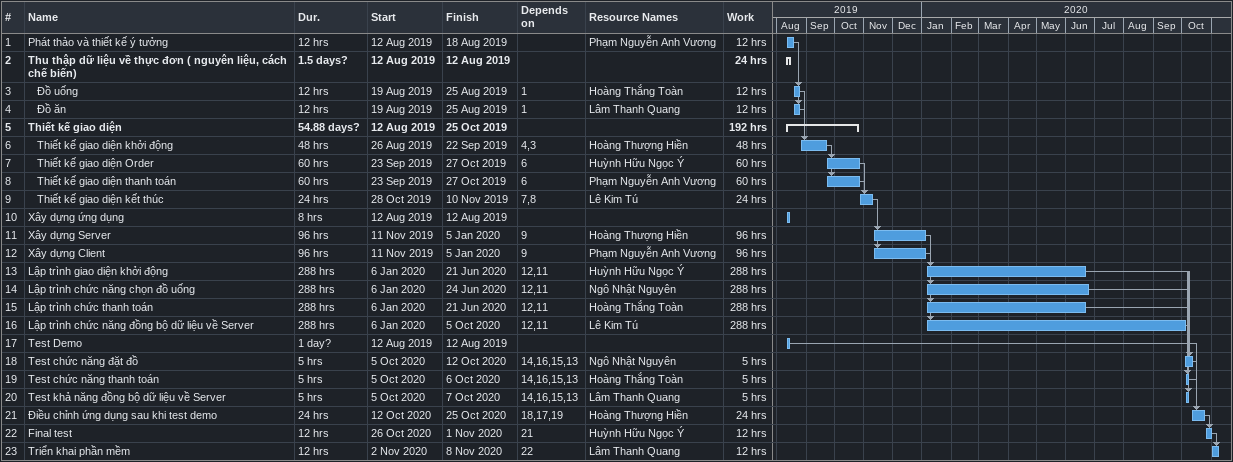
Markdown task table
| ID | Level | Task | Duration | Start | Finish | Predecessors | Resources | Work (h) |
|---|---|---|---|---|---|---|---|---|
| 1 | 1 | Phát thảo và thiết kế ý tưởng | 12h | 2019-08-12 | 2019-08-18 |  | Phạm Nguyễn Anh Vương | 12 |
| 2 | 1 | **Thu thập dữ liệu về thực đơn ( nguyên liệu, cách chế biến)** | 1.5d? | 2019-08-12 | 2019-08-12 |  |  | 24 |
| 3 | 2 | Đồ uống | 12h | 2019-08-19 | 2019-08-25 | 1 | Hoàng Thắng Toàn | 12 |
| 4 | 2 | Đồ ăn | 12h | 2019-08-19 | 2019-08-25 | 1 | Lâm Thanh Quang | 12 |
| 5 | 1 | **Thiết kế giao diện** | 54.88d? | 2019-08-12 | 2019-10-25 |  |  | 192 |
| 6 | 2 | Thiết kế giao diện khởi động | 48h | 2019-08-26 | 2019-09-22 | 4, 3 | Hoàng Thượng Hiền | 48 |
| 7 | 2 | Thiết kế giao diện Order | 60h | 2019-09-23 | 2019-10-27 | 6 | Huỳnh Hữu Ngọc Ý | 60 |
| 8 | 2 | Thiết kế giao diện thanh toán | 60h | 2019-09-23 | 2019-10-27 | 6 | Phạm Nguyễn Anh Vương | 60 |
| 9 | 2 | Thiết kế giao diện kết thúc | 24h | 2019-10-28 | 2019-11-10 | 7, 8 | Lê Kim Tú | 24 |
| 10 | 1 | Xây dựng ứng dụng | 8h | 2019-08-12 | 2019-08-12 |  |  |  |
| 11 | 1 | Xây dựng Server | 96h | 2019-11-11 | 2020-01-05 | 9 | Hoàng Thượng Hiền | 96 |
| 12 | 1 | Xây dựng Client | 96h | 2019-11-11 | 2020-01-05 | 9 | Phạm Nguyễn Anh Vương | 96 |
| 13 | 1 | Lập trình giao diện khởi động | 288h | 2020-01-06 | 2020-06-21 | 12, 11 | Huỳnh Hữu Ngọc Ý | 288 |
| 14 | 1 | Lập trình chức năng chọn đồ uống | 288h | 2020-01-06 | 2020-06-24 | 12, 11 | Ngô Nhật Nguyên | 288 |
| 15 | 1 | Lập trình chức thanh toán | 288h | 2020-01-06 | 2020-06-21 | 12, 11 | Hoàng Thắng Toàn | 288 |
| 16 | 1 | Lập trình chức năng đồng bộ dữ liệu về Server | 288h | 2020-01-06 | 2020-10-05 | 12, 11 | Lê Kim Tú | 288 |
| 17 | 1 | Test Demo | 1d? | 2019-08-12 | 2019-08-12 |  |  |  |
| 18 | 1 | Test chức năng đặt đồ | 5h | 2020-10-05 | 2020-10-12 | 14, 16, 15, 13 | Ngô Nhật Nguyên | 5 |
| 19 | 1 | Test chức năng thanh toán | 5h | 2020-10-05 | 2020-10-06 | 14, 16, 15, 13 | Hoàng Thắng Toàn | 5 |
| 20 | 1 | Test khả năng đồng bộ dữ liệu về Server | 5h | 2020-10-05 | 2020-10-07 | 14, 16, 15, 13 | Lâm Thanh Quang | 5 |
| 21 | 1 | Điều chỉnh ứng dụng sau khi test demo | 24h | 2020-10-12 | 2020-10-25 | 18, 17, 19 | Hoàng Thượng Hiền | 24 |
| 22 | 1 | Final test | 12h | 2020-10-26 | 2020-11-01 | 21 | Huỳnh Hữu Ngọc Ý | 12 |
| 23 | 1 | Triển khai phần mềm | 12h | 2020-11-02 | 2020-11-08 | 22 | Lâm Thanh Quang | 12 |
